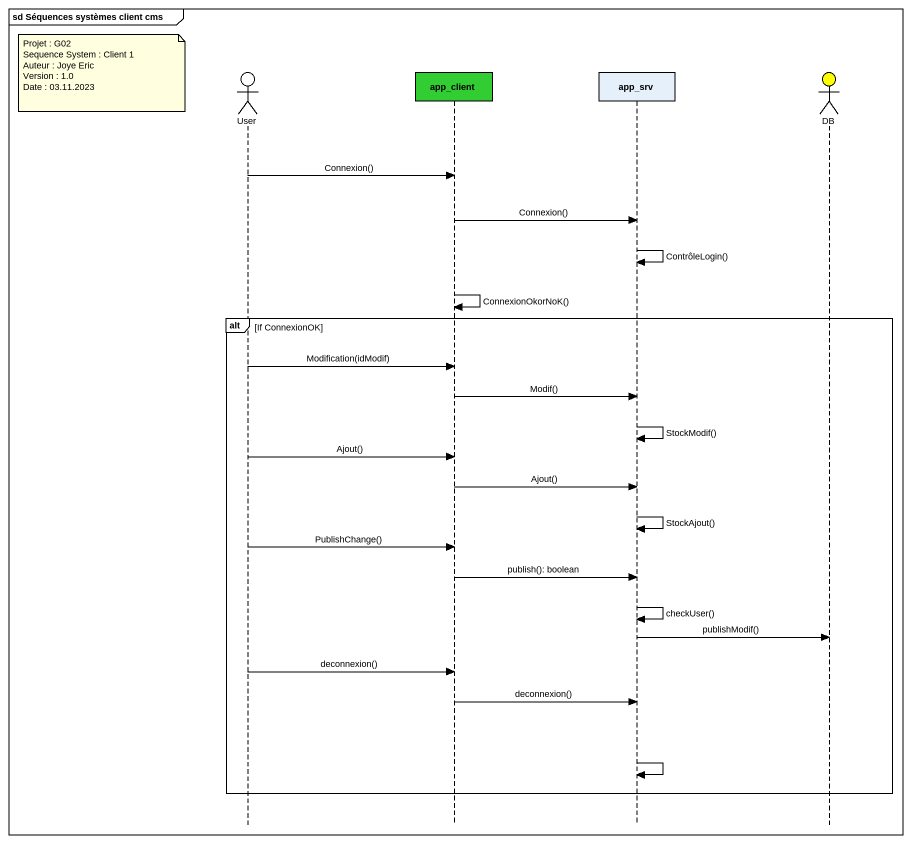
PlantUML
@startuml
mainframe sd Séquences systèmes client cms
hide footbox
actor User
participant app_client #32CD32
participant app_srv
actor DB #FFFF00

note left of User
  Projet : G02
  Sequence System : Client 1
  Auteur : Joye Eric
  Version : 1.0
  Date : 03.11.2023
end note
User -> app_client : Connexion()
app_client -> app_srv : Connexion()
app_srv -> app_srv : ContrôleLogin()
app_client -> app_client : ConnexionOkorNoK()
alt If ConnexionOK
  User -> app_client : Modification(idModif)
  app_client -> app_srv : Modif()
  app_srv -> app_srv : StockModif()
  User -> app_client : Ajout()
  app_client -> app_srv : Ajout()
  app_srv -> app_srv : StockAjout()
  User -> app_client : PublishChange()
  app_client -> app_srv : publish(): boolean
  app_srv -> app_srv : checkUser()
  app_srv -> DB : publishModif()
  User -> app_client : deconnexion()
  app_client -> app_srv : deconnexion()
  app_srv -> app_srv
end
@enduml
